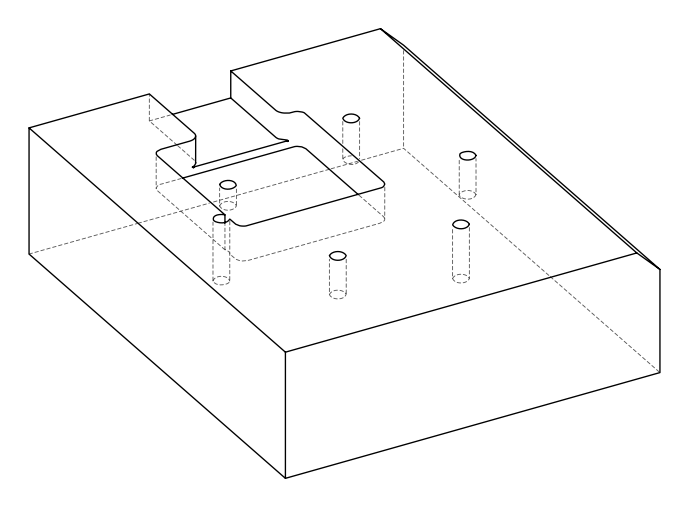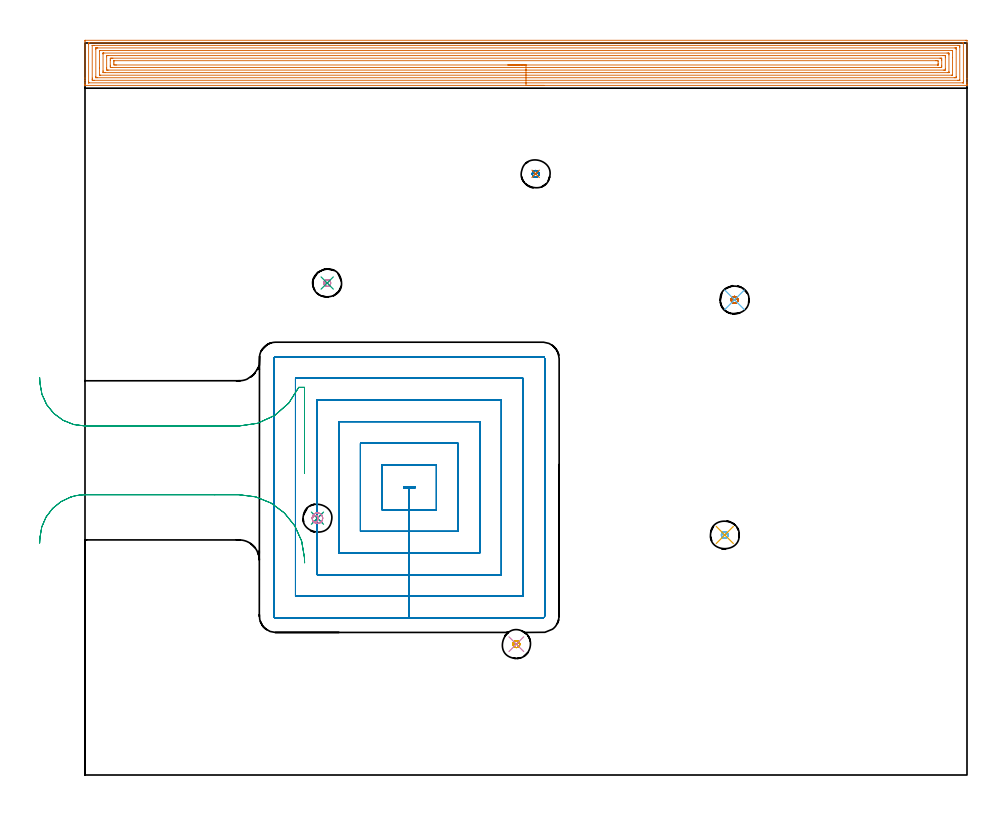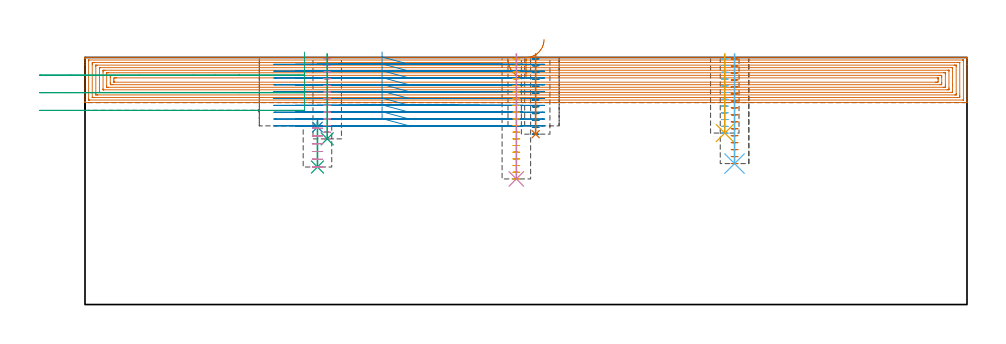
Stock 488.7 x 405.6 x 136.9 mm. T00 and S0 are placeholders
(PLAN: 16 operations, 7 tool changes, 91.2 min)
(1 AREA_MILL | FG_CHAMFER_SURFACE | UGT0205_001 | 35.61 min | 152715 mm3)
(2 MILL_RECTANGULAR_POCKET | POCKET_RECTANGULAR_STRAIGHT | NXT0201_012 | Follow Part, ap 4, ae 75% | 45.27 min | 1009757 mm3)
(3 MILL_RECTANGULAR_SLOT | SLOT_RECTANGULAR | UGT0201_020 | Follow Part, ap 12.5, ae 75% | 3.05 min | 251057 mm3)
(4 MILL_BLIND_HOLE_FROM_SOLID_MATERIAL | STEP1POCKET | NXT0201_011 | Spiral | 0.97 min | 8691 mm3)
(5 MILL_BLIND_HOLE_FROM_SOLID_MATERIAL_1 | STEP1POCKET_2 | NXT0201_011 | Spiral | 1.41 min | 13036 mm3)
(6 MILL_BLIND_HOLE_FROM_SOLID_MATERIAL_2 | STEP1POCKET_3 | NXT0201_011 | Spiral | 0.89 min | 8040 mm3)
(7 MILL_BLIND_HOLE_FROM_SOLID_MATERIAL_3 | STEP1POCKET_4 | NXT0201_011 | Spiral | 1.19 min | 11554 mm3)
(8 MILL_BLIND_HOLE_FROM_SOLID_MATERIAL_4 | STEP1POCKET_5 | NXT0201_011 | Spiral | 0.89 min | 8315 mm3)
(9 BORE_BLIND_HOLE | STEP1POCKET | UGT0332_074 | 0.19 min | 3 mm3)
(10 BORE_BLIND_HOLE_1 | STEP1POCKET_2 | UGT0332_074 | 0.28 min | 11 mm3)
(11 BORE_BLIND_HOLE_2 | STEP1POCKET_3 | UGT0332_074 | 0.18 min | 25 mm3)
(12 BORE_BLIND_HOLE_3 | STEP1POCKET_4 | UGT0332_074 | 0.24 min | 31 mm3)
(13 BORE_BLIND_HOLE_4 | STEP1POCKET_5 | UGT0332_074 | 0.18 min | 14 mm3)
(14 SPOT_DRILL | STEP1POCKET_1 | NXT0321_9005460120000 | 0.04 min | 10 mm3)
(15 DRILL_BLIND_HOLE_INTO_CENTER | STEP1POCKET_1 | NXT0301_128 | 0.11 min | 2472 mm3)
(16 MILL_ROUGH_BLIND_HOLE_CONTOUR | STEP1POCKET_1 | NXT0201_010 | Spiral | 0.72 min | 2023 mm3)
(TOOL UGT0205_001 | Chamfer Mill 20 x 3 x 45 deg. | D20 FL50 Z2)
(TOOL NXT0201_012 | ENDMILL 16mm [2P460-1600-NA 1630] | D16 FL38 Z6)
(TOOL UGT0201_020 | End mill 50 mm | D50 FL50 Z4)
(TOOL NXT0201_011 | ENDMILL 12mm [2P460-1200-NA 1630] | D12 FL38 Z6)
(TOOL UGT0332_074 | 15.8 mm Rough Boring Bar | D15.8)
(TOOL NXT0321_9005460120000 | NC Spot Drill, 142deg, 12mm, Carbide, Uncoated | D12 PA142 FL30 Z2)
(TOOL NXT0301_128 | Carbide Drill 12mm [861.1-1200-036A1-GP GC34] | D12 PA150 FL37.4 Z2)
(TOOL NXT0201_010 | ENDMILL 10mm [2P460-1000-NA 1630] | D10 FL30 Z6)
(OP 1 AREA_MILL)
G17 G21 G94 G90
T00 M6
G54
G17 G0 G90 X254.35 Y382.1 S1061 M3
G43 Z146.9 H0
G94 G1 X254.312 Z146.028 F250.
X254.198 Z145.163
X254.009 Z144.312
X253.747 Z143.48
X253.413 Z142.674
X253.01 Z141.9
X252.542 Z141.164
X252.01 Z140.472
X251.421 Z139.829
X250.778 Z139.239
X250.086 Z138.708
X249.35 Z138.24
X248.576 Z137.837
X247.77 Z137.503
X246.938 Z137.241
X246.086 Z137.052
X245.222 Z136.938
X244.35 Z136.9
X0.185
X0.01 Y382.103 Z136.888
X0.007 Y382.133 Z136.858
X0. Y382.537 Z136.463
Y382.779 Z136.22
Y383.514 Z135.481
Y384.768 Z134.229
Y386.175 Z132.821
Y406.573 Z112.425
X0.002 Y406.834 Z112.163
X0.01 Y407.092 Z111.906
X0.269 Y407.099 Z111.899
X488.068 Y407.1 Z111.9
X488.433 Y407.097 Z111.902
X488.69 Y407.092 Z111.906
X488.7 Y406.833 Z112.165
Y385.915 Z133.081
Y383.514 Z135.481
Y382.779 Z136.22
Y382.537 Z136.463
Y382.135 Z136.856
X488.691 Y382.103 Z136.888
X488.515 Y382.1 Z136.9
X244.35
Y383.514 Z135.486
X2.198 Y383.515 Z135.485
X2.086 Y383.516 Z135.484
X2.031 Y383.519 Z135.481
X2.011 Y383.521 Z135.479
X2.009 Y383.538 Z135.462
X2.004 Y383.659 Z135.341
X2. Y383.931 Z135.069
Y404.799 Z114.201
X2.002 Y405.215 Z113.785
X2.01 Y405.634 Z113.366
X2.012 Y405.68 Z113.32
X2.031 Y405.681 Z113.319
X2.086 Y405.684 Z113.316
X2.198 Y405.685 Z113.315
X2.421 Y405.686 Z113.314
X486.502 Y405.685 Z113.315
X486.614 Y405.684 Z113.316
X486.669 Y405.681 Z113.319
X486.689 Y405.679 Z113.321
X486.691 Y405.662 Z113.338
X486.696 Y405.541 Z113.459
X486.7 Y405.269 Z113.731
Y384.401 Z134.599
X486.698 Y383.985 Z135.015
X486.69 Y383.566 Z135.434
X486.688 Y383.52 Z135.48
X486.669 Y383.519 Z135.481
X486.614 Y383.516 Z135.484
X486.502 Y383.515 Z135.485
X486.279 Y383.514 Z135.486
X244.35
Y384.928 Z134.072
X5.104 Y384.929
X4.571 Z134.071
X4.21 Y384.933 Z134.067
X4.09 Y384.935 Z134.065
X4.01 Y384.947 Z134.053
X4.005 Y385.08 Z133.92
X4.002 Y385.288 Z133.712
X4. Y385.496 Z133.504
Y386.175 Z132.825
Y404.12 Z114.88
X4.003 Y404.189 Z114.811
X4.009 Y404.244 Z114.756
X4.015 Y404.265 Z114.735
X4.03 Y404.267 Z114.733
X4.21 Y404.27 Z114.73
X4.742 Y404.271 Z114.729
X5.104 Y404.272 Z114.728
X483.596
X484.129 Y404.271 Z114.729
X484.49 Y404.267 Z114.733
X484.61 Y404.265 Z114.735
X484.69 Y404.253 Z114.747
X484.695 Y404.12 Z114.88
X484.698 Y403.912 Z115.088
X484.7 Y403.704 Z115.296
Y403.025 Z115.975
Y385.08 Z133.92
X484.697 Y385.01 Z133.99
X484.691 Y384.956 Z134.044
X484.685 Y384.935 Z134.065
X484.67 Y384.933 Z134.067
X484.49 Y384.93 Z134.07
X483.958 Y384.929 Z134.071
X483.596 Y384.928 Z134.072
X244.35
Y386.343 Z132.657
X6.724
X6.114 Y386.345 Z132.655
X6.049 Y386.347 Z132.653
X6.01 Y386.349 Z132.651
X6.007 Y386.398 Z132.602
X6.003 Y386.619 Z132.381
X6. Y387.06 Z131.94
Y402.137 Z116.863
X6.003 Y402.581 Z116.419
X6.008 Y402.802 Z116.198
X6.01 Y402.851 Z116.149
X6.065 Y402.853 Z116.147
X6.169 Y402.856 Z116.144
X6.893 Y402.857 Z116.143
X7.062
X481.976
X482.586 Y402.855 Z116.145
X482.651 Y402.853 Z116.147
X482.69 Y402.851 Z116.149
X482.693 Y402.802 Z116.198
X482.697 Y402.581 Z116.419
X482.7 Y402.14 Z116.86
Y387.063 Z131.937
X482.697 Y386.619 Z132.381
X482.692 Y386.398 Z132.602
X482.689 Y386.349 Z132.651
X482.635 Y386.347 Z132.653
X482.53 Y386.344 Z132.656
X481.807 Y386.343 Z132.657
X481.638
X244.35
Y387.757 Z131.243
X8.682
X8.488 Y387.758 Z131.242
X8.102 Y387.763 Z131.237
X8.009 Y387.766 Z131.234
X8.005 Y387.793 Z131.207
X8.001 Y387.852 Z131.148
X8. Y391.729 Z127.271
Y401.041 Z117.959
X8.002 Y401.252 Z117.748
X8.006 Y401.42 Z117.58
X8.009 Y401.435 Z117.565
X8.064 Y401.439 Z117.561
X8.166 Y401.442 Z117.558
X8.295 Y401.443 Z117.557
X8.488
X480.018
X480.212 Y401.442 Z117.558
X480.598 Y401.437 Z117.563
X480.691 Y401.434 Z117.566
X480.695 Y401.407 Z117.593
X480.699 Y401.348 Z117.652
X480.7 Y397.471 Z121.529
Y388.159 Z130.841
X480.698 Y387.948 Z131.052
X480.694 Y387.78 Z131.22
X480.691 Y387.765 Z131.235
X480.636 Y387.761 Z131.239
X480.534 Y387.758 Z131.242
X480.405 Y387.757 Z131.243
X480.212
X244.35
Y389.171 Z129.829
X11.026 Y389.172 Z129.828
X10.47 Y389.175 Z129.825
X10.125 Y389.178 Z129.822
X10.01 Y389.189 Z129.811
X10.004 Y389.298 Z129.702
X10.001 Y389.722 Z129.278
X10. Y390.189 Z128.811
Y399.478 Z119.522
X10.002 Y399.942 Z119.058
X10.008 Y400.01 Z118.99
X10.011 Y400.023 Z118.977
X10.02 Y400.025 Z118.975
X10.054 Y400.027 Z118.973
X10.193 Y400.028 Z118.972
X10.47 Y400.029 Z118.971
X477.674 Y400.028 Z118.972
X478.229 Y400.025 Z118.975
X478.575 Y400.022 Z118.978
X478.69 Y400.011 Z118.989
X478.696 Y399.902 Z119.098
X478.699 Y399.478 Z119.522
X478.7 Y399.011 Z119.989
Y389.722 Z129.278
X478.698 Y389.258 Z129.742
X478.692 Y389.19 Z129.81
X478.689 Y389.177 Z129.823
X478.68 Y389.175 Z129.825
X478.646 Y389.173 Z129.827
X478.507 Y389.172 Z129.828
X478.229 Y389.171 Z129.829
X244.35
Y390.585 Z128.415
X13.154
X12.282 Y390.586 Z128.414
X12.259 Y390.588 Z128.412
X12.01 Y390.609 Z128.391
X12.003 Y390.863 Z128.137
X12. Y391.496 Z127.504
Y391.753 Z127.247
X12.001 Y397.96 Z121.04
X12.01 Y398.591 Z120.409
X12.237 Y398.613 Z120.387
X12.259 Y398.614 Z120.386
X13.13 Y398.615 Z120.385
X475.522
X476.418 Y398.614 Z120.386
X476.441 Y398.612 Z120.388
X476.69 Y398.591 Z120.409
X476.697 Y398.337 Z120.663
X476.7 Y397.704 Z121.296
Y397.447 Z121.553
X476.699 Y391.24 Z127.76
X476.69 Y390.609 Z128.391
X476.463 Y390.587 Z128.413
X476.441
X475.57 Y390.585 Z128.415
X244.35
Y392. Z127.
X14.942
X14.432 Y392.002 Z126.998
X14.048 Y392.007 Z126.993
X14.005 Y392.383 Z126.617
X14.002 Y392.429 Z126.571
X14. Y393.27 Z125.73
Y395.93 Z123.07
X14.002 Y396.817 Z122.183
X14.003 Y396.861 Z122.139
X14.048 Y397.193 Z121.807
X14.558 Y397.198 Z121.802
X14.942 Y397.2 Z121.8
X15.45
X473.758
X474.268 Y397.198 Z121.802
X474.652 Y397.193 Z121.807
X474.695 Y396.817 Z122.183
X474.698 Y396.771 Z122.229
X474.7 Y395.93 Z123.07
Y393.27 Z125.73
X474.698 Y392.383 Z126.617
X474.697 Y392.339 Z126.661
X474.652 Y392.007 Z126.993
X474.142 Y392.002 Z126.998
X473.758 Y392. Z127.
X473.25
X244.35
Y393.414 Z125.586
X17.48
X16.731 Y393.416 Z125.584
X16.582 Y393.417 Z125.583
X16.01 Y393.432 Z125.568
X16.001 Y393.993 Z125.007
Y395.043 Z123.957
X16.008 Y395.761 Z123.239
X16.014 Y395.78 Z123.22
X16.03 Y395.782 Z123.218
X16.076 Y395.784 Z123.216
X16.169 Y395.786 Z123.214
X16.357
X471.22
X471.969 Y395.784 Z123.216
X472.118 Y395.783 Z123.217
X472.69 Y395.768 Z123.232
X472.699 Y395.206 Z123.794
Y394.157 Z124.843
X472.692 Y393.439 Z125.561
X472.686 Y393.42 Z125.58
X472.67 Y393.418 Z125.582
X472.624 Y393.416 Z125.584
X472.531 Y393.414 Z125.586
X472.343
X244.35
X243.478 Z125.624
X242.614 Z125.738
X241.762 Z125.927
X240.93 Z126.189
X240.124 Z126.523
X239.35 Z126.926
X238.614 Z127.395
X237.922 Z127.926
X237.279 Z128.515
X236.69 Z129.158
X236.158 Z129.851
X235.69 Z130.586
X235.287 Z131.36
X234.953 Z132.166
X234.691 Z132.998
X234.502 Z133.85
X234.388 Z134.715
X234.35 Z135.586
G0 Z146.9
M5
M2
(OP 2 MILL_RECTANGULAR_POCKET)
G17 G21 G94 G90
T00 M6
G54
G17 G0 G90 X164.6 Y157.291 S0 M3
G43 Z146.9 H1
Z139.9
G94 G1 Y147. Z137.143 F250.
X179.65 Z133.11
Y159.
X182.7 F500.
Y159.8
X176.6
Y159.
X179.65
Y147.
X194.7
Y171.8
X164.6
Y147.
X179.65
Y135.
X206.7
Y183.8
X152.6
Y135.
X179.65
Y123.
X218.7
Y195.8
X140.6
Y123.
X179.65
Y111.
X230.7
Y207.8
X128.6
Y111.
X179.65
Y99.
X242.7
Y219.8
X116.6
Y99.
X179.65
Y87.
X253.6
G3 X254.7 Y88.1 R1.1
G1 Y230.7
G3 X253.6 Y231.8 R1.1
G1 X105.7
G3 X104.6 Y230.7 R1.1
G1 Y88.1
G3 X105.7 Y87. R1.1
G1 X179.65
X180.65
G0 X164.6 Y157.291 Z136.11
G1 Y147. Z133.353 F250.
X179.65 Z129.32
Y159.
X182.7 F500.
Y159.8
X176.6
Y159.
X179.65
Y147.
X194.7
Y171.8
X164.6
Y147.
X179.65
Y135.
X206.7
Y183.8
X152.6
Y135.
X179.65
Y123.
X218.7
Y195.8
X140.6
Y123.
X179.65
Y111.
X230.7
Y207.8
X128.6
Y111.
X179.65
Y99.
X242.7
Y219.8
X116.6
Y99.
X179.65
Y87.
X253.6
G3 X254.7 Y88.1 R1.1
G1 Y230.7
G3 X253.6 Y231.8 R1.1
G1 X105.7
G3 X104.6 Y230.7 R1.1
G1 Y88.1
G3 X105.7 Y87. R1.1
G1 X179.65
X180.65
G0 X164.6 Y157.291 Z132.32
G1 Y147. Z129.563 F250.
X179.65 Z125.53
Y159.
X182.7 F500.
Y159.8
X176.6
Y159.
X179.65
Y147.
X194.7
Y171.8
X164.6
Y147.
X179.65
Y135.
X206.7
Y183.8
X152.6
Y135.
X179.65
Y123.
X218.7
Y195.8
X140.6
Y123.
X179.65
Y111.
X230.7
Y207.8
X128.6
Y111.
X179.65
Y99.
X242.7
Y219.8
X116.6
Y99.
X179.65
Y87.
X253.6
G3 X254.7 Y88.1 R1.1
G1 Y230.7
G3 X253.6 Y231.8 R1.1
G1 X105.7
G3 X104.6 Y230.7 R1.1
G1 Y88.1
G3 X105.7 Y87. R1.1
G1 X179.65
X180.65
G0 X164.6 Y157.291 Z128.53
G1 Y147. Z125.773 F250.
X179.65 Z121.74
Y159.
X182.7 F500.
Y159.8
X176.6
Y159.
X179.65
Y147.
X194.7
Y171.8
X164.6
Y147.
X179.65
Y135.
X206.7
Y183.8
X152.6
Y135.
X179.65
Y123.
X218.7
Y195.8
X140.6
Y123.
X179.65
Y111.
X230.7
Y207.8
X128.6
Y111.
X179.65
Y99.
X242.7
Y219.8
X116.6
Y99.
X179.65
Y87.
X253.6
G3 X254.7 Y88.1 R1.1
G1 Y230.7
G3 X253.6 Y231.8 R1.1
G1 X105.7
G3 X104.6 Y230.7 R1.1
G1 Y88.1
G3 X105.7 Y87. R1.1
G1 X179.65
X180.65
G0 X164.6 Y157.291 Z124.74
G1 Y147. Z121.983 F250.
X179.65 Z117.95
Y159.
X182.7 F500.
Y159.8
X176.6
Y159.
X179.65
Y147.
X194.7
Y171.8
X164.6
Y147.
X179.65
Y135.
X206.7
Y183.8
X152.6
Y135.
X179.65
Y123.
X218.7
Y195.8
X140.6
Y123.
X179.65
Y111.
X230.7
Y207.8
X128.6
Y111.
X179.65
Y99.
X242.7
Y219.8
X116.6
Y99.
X179.65
Y87.
X253.6
G3 X254.7 Y88.1 R1.1
G1 Y230.7
G3 X253.6 Y231.8 R1.1
G1 X105.7
G3 X104.6 Y230.7 R1.1
G1 Y88.1
G3 X105.7 Y87. R1.1
G1 X179.65
X180.65
G0 X164.6 Y157.291 Z120.95
G1 Y147. Z118.193 F250.
X179.65 Z114.16
Y159.
X182.7 F500.
Y159.8
X176.6
Y159.
X179.65
Y147.
X194.7
Y171.8
X164.6
Y147.
X179.65
Y135.
X206.7
Y183.8
X152.6
Y135.
X179.65
Y123.
X218.7
Y195.8
X140.6
Y123.
X179.65
Y111.
X230.7
Y207.8
X128.6
Y111.
X179.65
Y99.
X242.7
Y219.8
X116.6
Y99.
X179.65
Y87.
X253.6
G3 X254.7 Y88.1 R1.1
G1 Y230.7
G3 X253.6 Y231.8 R1.1
G1 X105.7
G3 X104.6 Y230.7 R1.1
G1 Y88.1
G3 X105.7 Y87. R1.1
G1 X179.65
X180.65
G0 X164.6 Y157.291 Z117.16
G1 Y147. Z114.403 F250.
X179.65 Z110.37
Y159.
X182.7 F500.
Y159.8
X176.6
Y159.
X179.65
Y147.
X194.7
Y171.8
X164.6
Y147.
X179.65
Y135.
X206.7
Y183.8
X152.6
Y135.
X179.65
Y123.
X218.7
Y195.8
X140.6
Y123.
X179.65
Y111.
X230.7
Y207.8
X128.6
Y111.
X179.65
Y99.
X242.7
Y219.8
X116.6
Y99.
X179.65
Y87.
X253.6
G3 X254.7 Y88.1 R1.1
G1 Y230.7
G3 X253.6 Y231.8 R1.1
G1 X105.7
G3 X104.6 Y230.7 R1.1
G1 Y88.1
G3 X105.7 Y87. R1.1
G1 X179.65
X180.65
G0 X164.6 Y157.291 Z113.37
G1 Y147. Z110.613 F250.
X179.65 Z106.58
Y159.
X182.7 F500.
Y159.8
X176.6
Y159.
X179.65
Y147.
X194.7
Y171.8
X164.6
Y147.
X179.65
Y135.
X206.7
Y183.8
X152.6
Y135.
X179.65
Y123.
X218.7
Y195.8
X140.6
Y123.
X179.65
Y111.
X230.7
Y207.8
X128.6
Y111.
X179.65
Y99.
X242.7
Y219.8
X116.6
Y99.
X179.65
Y87.
X253.6
G3 X254.7 Y88.1 R1.1
G1 Y230.7
G3 X253.6 Y231.8 R1.1
G1 X105.7
G3 X104.6 Y230.7 R1.1
G1 Y88.1
G3 X105.7 Y87. R1.1
G1 X179.65
X180.65
G0 X164.6 Y157.291 Z109.58
G1 Y147. Z106.823 F250.
X179.65 Z102.79
Y159.
X182.7 F500.
Y159.8
X176.6
Y159.
X179.65
Y147.
X194.7
Y171.8
X164.6
Y147.
X179.65
Y135.
X206.7
Y183.8
X152.6
Y135.
X179.65
Y123.
X218.7
Y195.8
X140.6
Y123.
X179.65
Y111.
X230.7
Y207.8
X128.6
Y111.
X179.65
Y99.
X242.7
Y219.8
X116.6
Y99.
X179.65
Y87.
X253.6
G3 X254.7 Y88.1 R1.1
G1 Y230.7
G3 X253.6 Y231.8 R1.1
G1 X105.7
G3 X104.6 Y230.7 R1.1
G1 Y88.1
G3 X105.7 Y87. R1.1
G1 X179.65
X180.65
G0 X164.6 Y157.291 Z105.79
G1 Y147. Z103.033 F250.
X179.65 Z99.
Y159.
X182.7 F500.
Y159.8
X176.6
Y159.
X179.65
Y147.
X194.7
Y171.8
X164.6
Y147.
X179.65
Y135.
X206.7
Y183.8
X152.6
Y135.
X179.65
Y123.
X218.7
Y195.8
X140.6
Y123.
X179.65
Y111.
X230.7
Y207.8
X128.6
Y111.
X179.65
Y99.
X242.7
Y219.8
X116.6
Y99.
X179.65
Y87.
X253.6
G3 X254.7 Y88.1 R1.1
G1 Y230.7
G3 X253.6 Y231.8 R1.1
G1 X105.7
G3 X104.6 Y230.7 R1.1
G1 Y88.1
G3 X105.7 Y87. R1.1
G1 X179.65
X180.65
G0 Z146.9
M5
M2
(OP 3 MILL_RECTANGULAR_SLOT)
G17 G21 G94 G90
T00 M6
G54
G17 G0 G90 X-25.117 Y128.528 S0 M3
G43 Z146.9 H0
Z127.133
G94 G1 X-24.97 Y131.524 F250.
G2 X-7.907 Y154.017 R25. F500.
X0. Y155.3 R25. F349.
G1 X71.955
X85.4 F500.
G2 X121.57 Y120.573 R36.2
G1 X121.692 Y117.576 F250.
G0 X121.6 Y167.154 Z139.9
G1 Y214.8 Z127.133
X118.436 F500.
G2 X85.4 Y193.4 R36.2
G1 X60.18
X30.18 F448.
X0. F500.
G2 X-24.97 Y217.176 R25.
G1 X-25.117 Y220.172 F250.
G0 Y128.528 Z117.367
G1 X-24.97 Y131.524
G2 X-7.907 Y154.017 R25. F500.
X0. Y155.3 R25. F349.
G1 X71.955
X85.4 F500.
G2 X121.57 Y120.574 R36.2
G1 X121.692 Y117.576 F250.
G0 X121.6 Y167.154 Z130.133
G1 Y214.8 Z117.367
X118.436 F500.
G2 X85.4 Y193.4 R36.2
G1 X60.18
X30.18 F448.
X0. F500.
G2 X-24.97 Y217.176 R25.
G1 X-25.117 Y220.172 F250.
G0 Y128.528 Z107.6
G1 X-24.97 Y131.524
G2 X-7.907 Y154.017 R25. F500.
X0. Y155.3 R25. F349.
G1 X71.955
X85.4 F500.
G2 X121.57 Y120.574 R36.2
G1 X121.692 Y117.576 F250.
G0 X121.6 Y167.154 Z120.367
G1 Y214.8 Z107.6
X118.436 F500.
G2 X85.4 Y193.4 R36.2
G1 X60.18
X30.18 F448.
X0. F500.
G2 X-24.97 Y217.176 R25.
G1 X-25.117 Y220.172 F250.
G0 Z146.9
M5
M2
(OP 4 MILL_BLIND_HOLE_FROM_SOLID_MATERIAL)
G17 G21 G94 G90
T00 M6
G54
G17 G0 G90 X134.2 Y272.6 S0 M3
G43 Z146.9 H1
Z136.2
G94 G3 X134.948 Y273.752 R0.819 F250.
X133.427 Y274.336 R1.152
X132.464 Y271.827 R1.9
X133.427 Y274.336 R-1.9
X132.946 Y273.081 R0.95
X134.2 Y272.6 R0.95
G0 Z132.5
G3 X134.948 Y273.752 R0.819
X133.427 Y274.336 R1.152
X132.464 Y271.827 R1.9
X133.427 Y274.336 R-1.9
X132.946 Y273.081 R0.95
X134.2 Y272.6 R0.95
G0 Z128.8
G3 X134.948 Y273.752 R0.819
X133.427 Y274.336 R1.152
X132.464 Y271.827 R1.9
X133.427 Y274.336 R-1.9
X132.946 Y273.081 R0.95
X134.2 Y272.6 R0.95
G0 Z125.1
G3 X134.948 Y273.752 R0.819
X133.427 Y274.336 R1.152
X132.464 Y271.827 R1.9
X133.427 Y274.336 R-1.9
X132.946 Y273.081 R0.95
X134.2 Y272.6 R0.95
G0 Z121.4
G3 X134.948 Y273.752 R0.819
X133.427 Y274.336 R1.152
X132.464 Y271.827 R1.9
X133.427 Y274.336 R-1.9
X132.946 Y273.081 R0.95
X134.2 Y272.6 R0.95
G0 Z117.7
G3 X134.948 Y273.752 R0.819
X133.427 Y274.336 R1.152
X132.464 Y271.827 R1.9
X133.427 Y274.336 R-1.9
X132.946 Y273.081 R0.95
X134.2 Y272.6 R0.95
G0 Z114.
G3 X134.948 Y273.752 R0.819
X133.427 Y274.336 R1.152
X132.464 Y271.827 R1.9
X133.427 Y274.336 R-1.9
X132.946 Y273.081 R0.95
X134.2 Y272.6 R0.95
G0 Z110.3
G3 X134.948 Y273.752 R0.819
X133.427 Y274.336 R1.152
X132.464 Y271.827 R1.9
X133.427 Y274.336 R-1.9
X132.946 Y273.081 R0.95
X134.2 Y272.6 R0.95
G0 Z106.6
G3 X134.948 Y273.752 R0.819
X133.427 Y274.336 R1.152
X132.464 Y271.827 R1.9
X133.427 Y274.336 R-1.9
X132.946 Y273.081 R0.95
X134.2 Y272.6 R0.95
G0 Z102.9
G3 X134.948 Y273.752 R0.819
X133.427 Y274.336 R1.152
X132.464 Y271.827 R1.9
X133.427 Y274.336 R-1.9
X132.946 Y273.081 R0.95
X134.2 Y272.6 R0.95
G0 Z99.2
G3 X134.948 Y273.752 R0.819
X133.427 Y274.336 R1.152
X132.464 Y271.827 R1.9
X133.427 Y274.336 R-1.9
X132.946 Y273.081 R0.95
X134.2 Y272.6 R0.95
G0 Z95.5
G3 X134.948 Y273.752 R0.819
X133.427 Y274.336 R1.152
X132.464 Y271.827 R1.9
X133.427 Y274.336 R-1.9
X132.946 Y273.081 R0.95
X134.2 Y272.6 R0.95
G0 Z91.8
G3 X134.948 Y273.752 R0.819
X133.427 Y274.336 R1.152
X132.464 Y271.827 R1.9
X133.427 Y274.336 R-1.9
X132.946 Y273.081 R0.95
X134.2 Y272.6 R0.95
G0 Z146.9
M5
M2
(OP 5 MILL_BLIND_HOLE_FROM_SOLID_MATERIAL_1)
G17 G21 G94 G90
T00 M6
G54
G17 G0 G90 X239. Y72.5 S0 M3
G43 Z146.9 H1
Z136.2
G94 G3 X239.748 Y73.652 R0.819 F250.
X238.227 Y74.236 R1.152
X237.264 Y71.727 R1.9
X238.227 Y74.236 R-1.9
X237.746 Y72.981 R0.95
X239. Y72.5 R0.95
G0 Z132.5
G3 X239.748 Y73.652 R0.819
X238.227 Y74.236 R1.152
X237.264 Y71.727 R1.9
X238.227 Y74.236 R-1.9
X237.746 Y72.981 R0.95
X239. Y72.5 R0.95
G0 Z128.8
G3 X239.748 Y73.652 R0.819
X238.227 Y74.236 R1.152
X237.264 Y71.727 R1.9
X238.227 Y74.236 R-1.9
X237.746 Y72.981 R0.95
X239. Y72.5 R0.95
G0 Z125.1
G3 X239.748 Y73.652 R0.819
X238.227 Y74.236 R1.152
X237.264 Y71.727 R1.9
X238.227 Y74.236 R-1.9
X237.746 Y72.981 R0.95
X239. Y72.5 R0.95
G0 Z121.4
G3 X239.748 Y73.652 R0.819
X238.227 Y74.236 R1.152
X237.264 Y71.727 R1.9
X238.227 Y74.236 R-1.9
X237.746 Y72.981 R0.95
X239. Y72.5 R0.95
G0 Z117.7
G3 X239.748 Y73.652 R0.819
X238.227 Y74.236 R1.152
X237.264 Y71.727 R1.9
X238.227 Y74.236 R-1.9
X237.746 Y72.981 R0.95
X239. Y72.5 R0.95
G0 Z114.
G3 X239.748 Y73.652 R0.819
X238.227 Y74.236 R1.152
X237.264 Y71.727 R1.9
X238.227 Y74.236 R-1.9
X237.746 Y72.981 R0.95
X239. Y72.5 R0.95
G0 Z110.3
G3 X239.748 Y73.652 R0.819
X238.227 Y74.236 R1.152
X237.264 Y71.727 R1.9
X238.227 Y74.236 R-1.9
X237.746 Y72.981 R0.95
X239. Y72.5 R0.95
G0 Z106.6
G3 X239.748 Y73.652 R0.819
X238.227 Y74.236 R1.152
X237.264 Y71.727 R1.9
X238.227 Y74.236 R-1.9
X237.746 Y72.981 R0.95
X239. Y72.5 R0.95
G0 Z102.9
G3 X239.748 Y73.652 R0.819
X238.227 Y74.236 R1.152
X237.264 Y71.727 R1.9
X238.227 Y74.236 R-1.9
X237.746 Y72.981 R0.95
X239. Y72.5 R0.95
G0 Z99.2
G3 X239.748 Y73.652 R0.819
X238.227 Y74.236 R1.152
X237.264 Y71.727 R1.9
X238.227 Y74.236 R-1.9
X237.746 Y72.981 R0.95
X239. Y72.5 R0.95
G0 Z95.5
G3 X239.748 Y73.652 R0.819
X238.227 Y74.236 R1.152
X237.264 Y71.727 R1.9
X238.227 Y74.236 R-1.9
X237.746 Y72.981 R0.95
X239. Y72.5 R0.95
G0 Z91.8
G3 X239.748 Y73.652 R0.819
X238.227 Y74.236 R1.152
X237.264 Y71.727 R1.9
X238.227 Y74.236 R-1.9
X237.746 Y72.981 R0.95
X239. Y72.5 R0.95
G0 Z88.1
G3 X239.748 Y73.652 R0.819
X238.227 Y74.236 R1.152
X237.264 Y71.727 R1.9
X238.227 Y74.236 R-1.9
X237.746 Y72.981 R0.95
X239. Y72.5 R0.95
G0 Z84.4
G3 X239.748 Y73.652 R0.819
X238.227 Y74.236 R1.152
X237.264 Y71.727 R1.9
X238.227 Y74.236 R-1.9
X237.746 Y72.981 R0.95
X239. Y72.5 R0.95
G0 Z80.7
G3 X239.748 Y73.652 R0.819
X238.227 Y74.236 R1.152
X237.264 Y71.727 R1.9
X238.227 Y74.236 R-1.9
X237.746 Y72.981 R0.95
X239. Y72.5 R0.95
G0 Z77.
G3 X239.748 Y73.652 R0.819
X238.227 Y74.236 R1.152
X237.264 Y71.727 R1.9
X238.227 Y74.236 R-1.9
X237.746 Y72.981 R0.95
X239. Y72.5 R0.95
G0 Z73.3
G3 X239.748 Y73.652 R0.819
X238.227 Y74.236 R1.152
X237.264 Y71.727 R1.9
X238.227 Y74.236 R-1.9
X237.746 Y72.981 R0.95
X239. Y72.5 R0.95
G0 Z69.6
G3 X239.748 Y73.652 R0.819
X238.227 Y74.236 R1.152
X237.264 Y71.727 R1.9
X238.227 Y74.236 R-1.9
X237.746 Y72.981 R0.95
X239. Y72.5 R0.95
G0 Z146.9
M5
M2
(OP 6 MILL_BLIND_HOLE_FROM_SOLID_MATERIAL_2)
G17 G21 G94 G90
T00 M6
G54
G17 G0 G90 X354.5 Y133. S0 M3
G43 Z146.9 H1
Z136.158
G94 G3 X355.248 Y134.152 R0.819 F250.
X353.727 Y134.736 R1.152
X352.764 Y132.227 R1.9
X353.727 Y134.736 R-1.9
X353.246 Y133.481 R0.95
X354.5 Y133. R0.95
G0 Z132.417
G3 X355.248 Y134.152 R0.819
X353.727 Y134.736 R1.152
X352.764 Y132.227 R1.9
X353.727 Y134.736 R-1.9
X353.246 Y133.481 R0.95
X354.5 Y133. R0.95
G0 Z128.675
G3 X355.248 Y134.152 R0.819
X353.727 Y134.736 R1.152
X352.764 Y132.227 R1.9
X353.727 Y134.736 R-1.9
X353.246 Y133.481 R0.95
X354.5 Y133. R0.95
G0 Z124.933
G3 X355.248 Y134.152 R0.819
X353.727 Y134.736 R1.152
X352.764 Y132.227 R1.9
X353.727 Y134.736 R-1.9
X353.246 Y133.481 R0.95
X354.5 Y133. R0.95
G0 Z121.192
G3 X355.248 Y134.152 R0.819
X353.727 Y134.736 R1.152
X352.764 Y132.227 R1.9
X353.727 Y134.736 R-1.9
X353.246 Y133.481 R0.95
X354.5 Y133. R0.95
G0 Z117.45
G3 X355.248 Y134.152 R0.819
X353.727 Y134.736 R1.152
X352.764 Y132.227 R1.9
X353.727 Y134.736 R-1.9
X353.246 Y133.481 R0.95
X354.5 Y133. R0.95
G0 Z113.708
G3 X355.248 Y134.152 R0.819
X353.727 Y134.736 R1.152
X352.764 Y132.227 R1.9
X353.727 Y134.736 R-1.9
X353.246 Y133.481 R0.95
X354.5 Y133. R0.95
G0 Z109.967
G3 X355.248 Y134.152 R0.819
X353.727 Y134.736 R1.152
X352.764 Y132.227 R1.9
X353.727 Y134.736 R-1.9
X353.246 Y133.481 R0.95
X354.5 Y133. R0.95
G0 Z106.225
G3 X355.248 Y134.152 R0.819
X353.727 Y134.736 R1.152
X352.764 Y132.227 R1.9
X353.727 Y134.736 R-1.9
X353.246 Y133.481 R0.95
X354.5 Y133. R0.95
G0 Z102.483
G3 X355.248 Y134.152 R0.819
X353.727 Y134.736 R1.152
X352.764 Y132.227 R1.9
X353.727 Y134.736 R-1.9
X353.246 Y133.481 R0.95
X354.5 Y133. R0.95
G0 Z98.742
G3 X355.248 Y134.152 R0.819
X353.727 Y134.736 R1.152
X352.764 Y132.227 R1.9
X353.727 Y134.736 R-1.9
X353.246 Y133.481 R0.95
X354.5 Y133. R0.95
G0 Z95.
G3 X355.248 Y134.152 R0.819
X353.727 Y134.736 R1.152
X352.764 Y132.227 R1.9
X353.727 Y134.736 R-1.9
X353.246 Y133.481 R0.95
X354.5 Y133. R0.95
G0 Z146.9
M5
M2
(OP 7 MILL_BLIND_HOLE_FROM_SOLID_MATERIAL_3)
G17 G21 G94 G90
T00 M6
G54
G17 G0 G90 X359.9 Y263.3 S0 M3
G43 Z146.9 H1
Z136.038
G94 G3 X360.648 Y264.452 R0.819 F250.
X359.127 Y265.036 R1.152
X358.164 Y262.527 R1.9
X359.127 Y265.036 R-1.9
X358.646 Y263.781 R0.95
X359.9 Y263.3 R0.95
G0 Z132.175
G3 X360.648 Y264.452 R0.819
X359.127 Y265.036 R1.152
X358.164 Y262.527 R1.9
X359.127 Y265.036 R-1.9
X358.646 Y263.781 R0.95
X359.9 Y263.3 R0.95
G0 Z128.313
G3 X360.648 Y264.452 R0.819
X359.127 Y265.036 R1.152
X358.164 Y262.527 R1.9
X359.127 Y265.036 R-1.9
X358.646 Y263.781 R0.95
X359.9 Y263.3 R0.95
G0 Z124.45
G3 X360.648 Y264.452 R0.819
X359.127 Y265.036 R1.152
X358.164 Y262.527 R1.9
X359.127 Y265.036 R-1.9
X358.646 Y263.781 R0.95
X359.9 Y263.3 R0.95
G0 Z120.588
G3 X360.648 Y264.452 R0.819
X359.127 Y265.036 R1.152
X358.164 Y262.527 R1.9
X359.127 Y265.036 R-1.9
X358.646 Y263.781 R0.95
X359.9 Y263.3 R0.95
G0 Z116.725
G3 X360.648 Y264.452 R0.819
X359.127 Y265.036 R1.152
X358.164 Y262.527 R1.9
X359.127 Y265.036 R-1.9
X358.646 Y263.781 R0.95
X359.9 Y263.3 R0.95
G0 Z112.863
G3 X360.648 Y264.452 R0.819
X359.127 Y265.036 R1.152
X358.164 Y262.527 R1.9
X359.127 Y265.036 R-1.9
X358.646 Y263.781 R0.95
X359.9 Y263.3 R0.95
G0 Z109.
G3 X360.648 Y264.452 R0.819
X359.127 Y265.036 R1.152
X358.164 Y262.527 R1.9
X359.127 Y265.036 R-1.9
X358.646 Y263.781 R0.95
X359.9 Y263.3 R0.95
G0 Z105.138
G3 X360.648 Y264.452 R0.819
X359.127 Y265.036 R1.152
X358.164 Y262.527 R1.9
X359.127 Y265.036 R-1.9
X358.646 Y263.781 R0.95
X359.9 Y263.3 R0.95
G0 Z101.275
G3 X360.648 Y264.452 R0.819
X359.127 Y265.036 R1.152
X358.164 Y262.527 R1.9
X359.127 Y265.036 R-1.9
X358.646 Y263.781 R0.95
X359.9 Y263.3 R0.95
G0 Z97.413
G3 X360.648 Y264.452 R0.819
X359.127 Y265.036 R1.152
X358.164 Y262.527 R1.9
X359.127 Y265.036 R-1.9
X358.646 Y263.781 R0.95
X359.9 Y263.3 R0.95
G0 Z93.55
G3 X360.648 Y264.452 R0.819
X359.127 Y265.036 R1.152
X358.164 Y262.527 R1.9
X359.127 Y265.036 R-1.9
X358.646 Y263.781 R0.95
X359.9 Y263.3 R0.95
G0 Z89.688
G3 X360.648 Y264.452 R0.819
X359.127 Y265.036 R1.152
X358.164 Y262.527 R1.9
X359.127 Y265.036 R-1.9
X358.646 Y263.781 R0.95
X359.9 Y263.3 R0.95
G0 Z85.825
G3 X360.648 Y264.452 R0.819
X359.127 Y265.036 R1.152
X358.164 Y262.527 R1.9
X359.127 Y265.036 R-1.9
X358.646 Y263.781 R0.95
X359.9 Y263.3 R0.95
G0 Z81.963
G3 X360.648 Y264.452 R0.819
X359.127 Y265.036 R1.152
X358.164 Y262.527 R1.9
X359.127 Y265.036 R-1.9
X358.646 Y263.781 R0.95
X359.9 Y263.3 R0.95
G0 Z78.1
G3 X360.648 Y264.452 R0.819
X359.127 Y265.036 R1.152
X358.164 Y262.527 R1.9
X359.127 Y265.036 R-1.9
X358.646 Y263.781 R0.95
X359.9 Y263.3 R0.95
G0 Z146.9
M5
M2
(OP 8 MILL_BLIND_HOLE_FROM_SOLID_MATERIAL_4)
G17 G21 G94 G90
T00 M6
G54
G17 G0 G90 X249.7 Y333.1 S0 M3
G43 Z146.9 H1
Z136.108
G94 G3 X250.448 Y334.252 R0.819 F250.
X248.927 Y334.836 R1.152
X247.964 Y332.327 R1.9
X248.927 Y334.836 R-1.9
X248.446 Y333.581 R0.95
X249.7 Y333.1 R0.95
G0 Z132.317
G3 X250.448 Y334.252 R0.819
X248.927 Y334.836 R1.152
X247.964 Y332.327 R1.9
X248.927 Y334.836 R-1.9
X248.446 Y333.581 R0.95
X249.7 Y333.1 R0.95
G0 Z128.525
G3 X250.448 Y334.252 R0.819
X248.927 Y334.836 R1.152
X247.964 Y332.327 R1.9
X248.927 Y334.836 R-1.9
X248.446 Y333.581 R0.95
X249.7 Y333.1 R0.95
G0 Z124.733
G3 X250.448 Y334.252 R0.819
X248.927 Y334.836 R1.152
X247.964 Y332.327 R1.9
X248.927 Y334.836 R-1.9
X248.446 Y333.581 R0.95
X249.7 Y333.1 R0.95
G0 Z120.942
G3 X250.448 Y334.252 R0.819
X248.927 Y334.836 R1.152
X247.964 Y332.327 R1.9
X248.927 Y334.836 R-1.9
X248.446 Y333.581 R0.95
X249.7 Y333.1 R0.95
G0 Z117.15
G3 X250.448 Y334.252 R0.819
X248.927 Y334.836 R1.152
X247.964 Y332.327 R1.9
X248.927 Y334.836 R-1.9
X248.446 Y333.581 R0.95
X249.7 Y333.1 R0.95
G0 Z113.358
G3 X250.448 Y334.252 R0.819
X248.927 Y334.836 R1.152
X247.964 Y332.327 R1.9
X248.927 Y334.836 R-1.9
X248.446 Y333.581 R0.95
X249.7 Y333.1 R0.95
G0 Z109.567
G3 X250.448 Y334.252 R0.819
X248.927 Y334.836 R1.152
X247.964 Y332.327 R1.9
X248.927 Y334.836 R-1.9
X248.446 Y333.581 R0.95
X249.7 Y333.1 R0.95
G0 Z105.775
G3 X250.448 Y334.252 R0.819
X248.927 Y334.836 R1.152
X247.964 Y332.327 R1.9
X248.927 Y334.836 R-1.9
X248.446 Y333.581 R0.95
X249.7 Y333.1 R0.95
G0 Z101.983
G3 X250.448 Y334.252 R0.819
X248.927 Y334.836 R1.152
X247.964 Y332.327 R1.9
X248.927 Y334.836 R-1.9
X248.446 Y333.581 R0.95
X249.7 Y333.1 R0.95
G0 Z98.192
G3 X250.448 Y334.252 R0.819
X248.927 Y334.836 R1.152
X247.964 Y332.327 R1.9
X248.927 Y334.836 R-1.9
X248.446 Y333.581 R0.95
X249.7 Y333.1 R0.95
G0 Z94.4
G3 X250.448 Y334.252 R0.819
X248.927 Y334.836 R1.152
X247.964 Y332.327 R1.9
X248.927 Y334.836 R-1.9
X248.446 Y333.581 R0.95
X249.7 Y333.1 R0.95
G0 Z146.9
M5
M2
(OP 9 BORE_BLIND_HOLE)
G17 G21 G94 G90
T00 M6
G54
G17 G0 G90 X134.2 Y272.6 S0 M3
G43 Z146.9 H0
G94 G85 G98 Z91.8 F250. R138.9
G80
M5
M2
(OP 10 BORE_BLIND_HOLE_1)
G17 G21 G94 G90
T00 M6
G54
G17 G0 G90 X239. Y72.5 S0 M3
G43 Z146.9 H0
G94 G85 G98 Z69.6 F250. R138.9
G80
M5
M2
(OP 11 BORE_BLIND_HOLE_2)
G17 G21 G94 G90
T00 M6
G54
G17 G0 G90 X354.5 Y133. S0 M3
G43 Z146.9 H0
G94 G85 G98 Z95. F250. R138.9
G80
M5
M2
(OP 12 BORE_BLIND_HOLE_3)
G17 G21 G94 G90
T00 M6
G54
G17 G0 G90 X359.9 Y263.3 S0 M3
G43 Z146.9 H0
G94 G85 G98 Z78.1 F250. R138.9
G80
M5
M2
(OP 13 BORE_BLIND_HOLE_4)
G17 G21 G94 G90
T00 M6
G54
G17 G0 G90 X249.7 Y333.1 S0 M3
G43 Z146.9 H0
G94 G85 G98 Z94.4 F250. R138.9
G80
M5
M2
(OP 14 SPOT_DRILL)
G17 G21 G94 G90
T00 M6
G54
G17 G0 G90 X128.8 Y142.3 S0 M3
G43 Z146.9 H0
G94 G81 G98 Z98.32 F250. R102.
G80
M5
M2
(OP 15 DRILL_BLIND_HOLE_INTO_CENTER)
G17 G21 G94 G90
T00 M6
G54
G17 G0 G90 X128.8 Y142.3 S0 M3
G43 Z146.9 H1
G94 G81 G98 Z76.2 F250. R101.
G80
M5
M2
(OP 16 MILL_ROUGH_BLIND_HOLE_CONTOUR)
G17 G21 G94 G90
T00 M6
G54
G17 G0 G90 X128.8 Y142.3 S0 M3
G43 Z146.9 H1
Z97.7
G94 G3 X129.256 Y142.888 R0.471 F250.
X128.439 Y143.704 R1.134
X126.427 Y143.016 R1.941
X126.259 Y140.903 R1.928
X130.197 Y139.759 R2.9
X126.259 Y140.903 R-2.9
X128.228 Y140.331 R1.45
X128.8 Y142.3 R1.45
G0 Z93.4
G3 X129.256 Y142.888 R0.471
X128.439 Y143.704 R1.134
X126.427 Y143.016 R1.941
X126.259 Y140.903 R1.928
X130.197 Y139.759 R2.9
X126.259 Y140.903 R-2.9
X128.228 Y140.331 R1.45
X128.8 Y142.3 R1.45
G0 Z89.1
G3 X129.256 Y142.888 R0.471
X128.439 Y143.704 R1.134
X126.427 Y143.016 R1.941
X126.259 Y140.903 R1.928
X130.197 Y139.759 R2.9
X126.259 Y140.903 R-2.9
X128.228 Y140.331 R1.45
X128.8 Y142.3 R1.45
G0 Z84.8
G3 X129.256 Y142.888 R0.471
X128.439 Y143.704 R1.134
X126.427 Y143.016 R1.941
X126.259 Y140.903 R1.928
X130.197 Y139.759 R2.9
X126.259 Y140.903 R-2.9
X128.228 Y140.331 R1.45
X128.8 Y142.3 R1.45
G0 Z80.5
G3 X129.256 Y142.888 R0.471
X128.439 Y143.704 R1.134
X126.427 Y143.016 R1.941
X126.259 Y140.903 R1.928
X130.197 Y139.759 R2.9
X126.259 Y140.903 R-2.9
X128.228 Y140.331 R1.45
X128.8 Y142.3 R1.45
G0 Z76.2
G3 X129.256 Y142.888 R0.471
X128.439 Y143.704 R1.134
X126.427 Y143.016 R1.941
X126.259 Y140.903 R1.928
X130.197 Y139.759 R2.9
X126.259 Y140.903 R-2.9
X128.228 Y140.331 R1.45
X128.8 Y142.3 R1.45
G0 Z146.9
M5
M2
